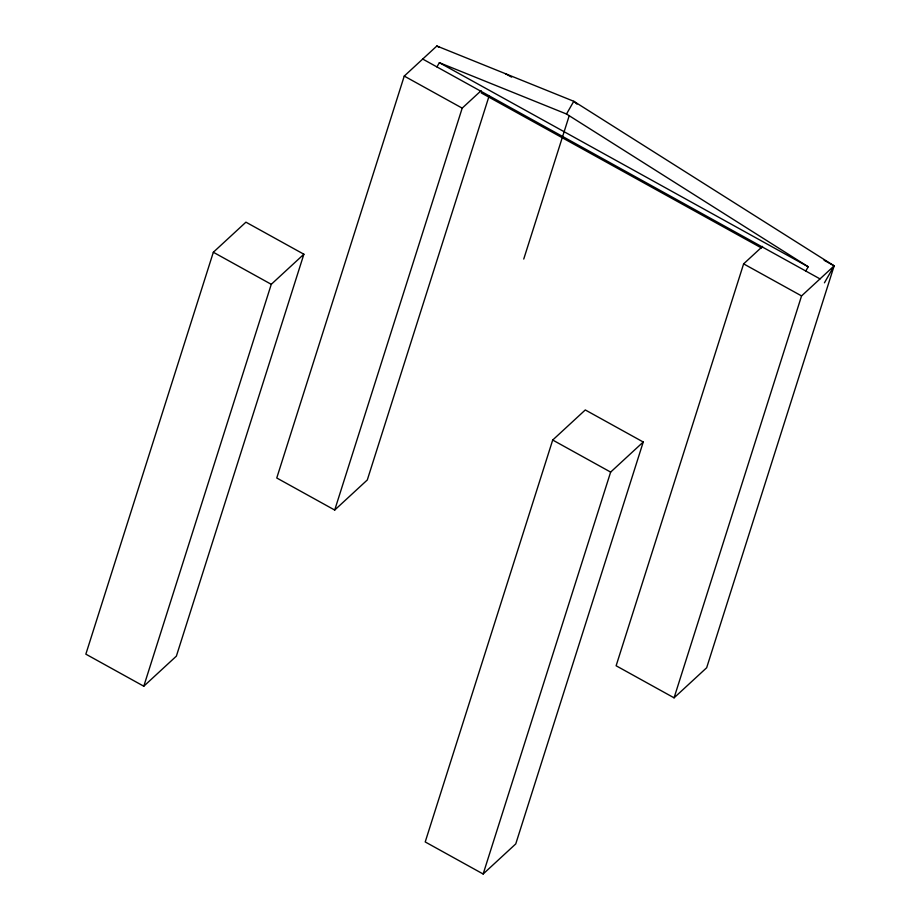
<?xml version="1.0" encoding="UTF-8"?>
<svg xmlns="http://www.w3.org/2000/svg" width="920" height="920" viewBox="0 0 920 920"><rect width="100%" height="100%" fill="white"/><g stroke="black" fill="none" stroke-linecap="round" stroke-linejoin="round"><path stroke-width="1.38" d="M213.336 252.252L85.847 654.154L143.784 686.216L176.375 656.132L303.876 254.23L245.927 222.168L213.336 252.252L271.273 284.314L303.876 254.23M143.784 686.216L271.273 284.314M762.542 246.399L743.624 263.867L616.124 665.769L674.072 697.831L706.663 667.747L834.152 265.845L573.792 101.292L436.85 46L404.248 76.084L276.759 477.986L334.707 510.048L367.298 479.964L489.152 95.829M334.707 510.048L462.197 108.134L481.125 90.677M523.745 259.049L569.043 116.253M552.702 440.036L425.212 841.938L483.149 874L515.752 843.916L643.241 442.014L585.292 409.952L552.702 440.036L610.638 472.098L643.241 442.014M483.149 874L610.638 472.098M674.072 697.831L801.561 295.918L834.152 265.845L824.101 260.279M436.942 66.93L439.369 62.686L566.501 114.011L808.208 266.777L805.77 271.02M566.501 114.011L573.792 101.292L576.978 104.121M824.435 282.808L834.152 265.845M505.322 73.646L511.6 77.119M436.85 46L439.369 47.392M439.369 62.686L808.208 266.777M422.705 59.052L820.007 278.898M481.194 92.885L761.576 248.02M404.248 76.084L462.197 108.134M743.624 263.867L801.561 295.918"/></g></svg>
